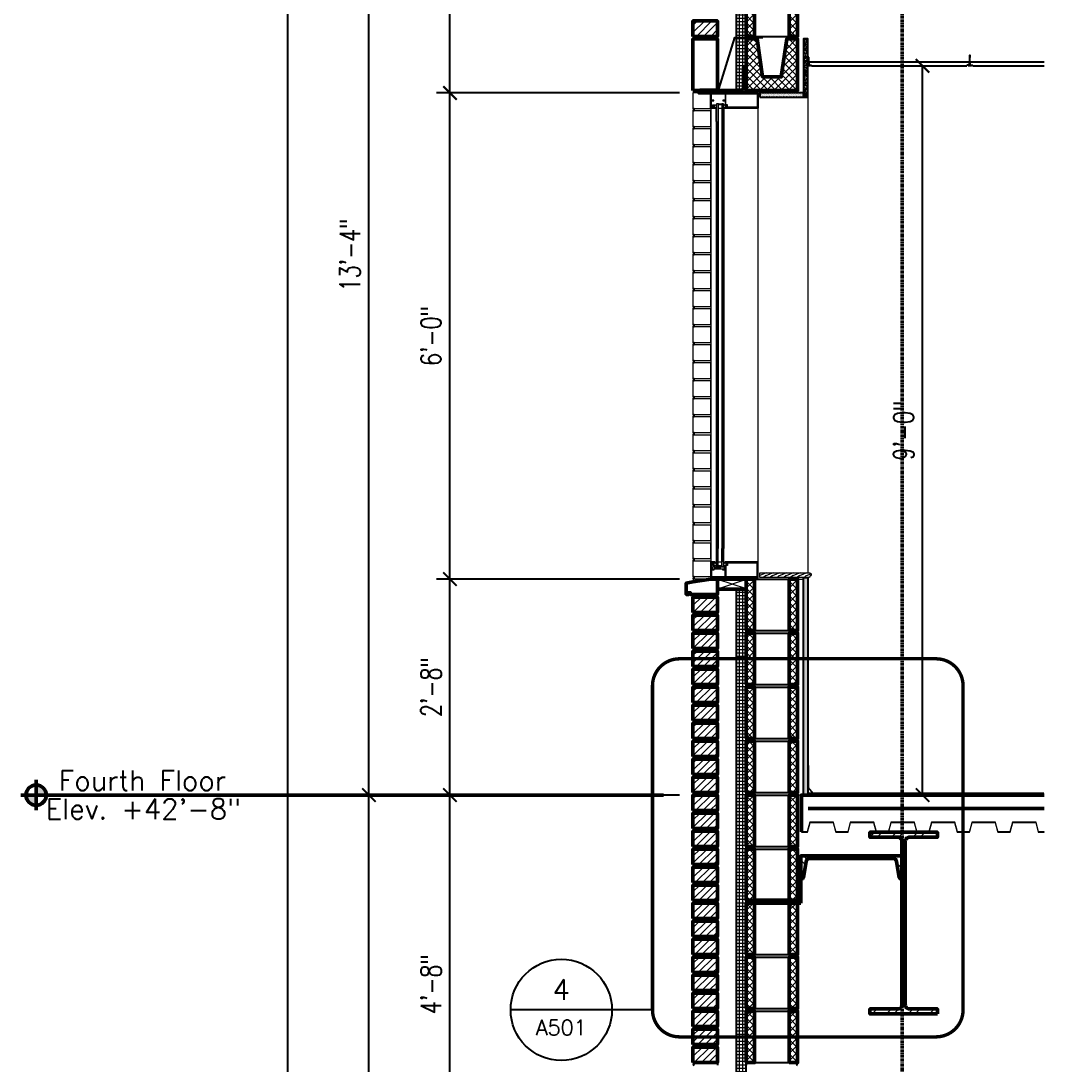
# Model space of a CAD drawing. Header units: inches. Extents: x 3850 to 5846, y -3 to 909.
# Drawn here: x 3861.6 to 4013.1, y 529 to 683.7 of the extents above; entities that cross this region are included whole.
import ezdxf
from ezdxf.enums import TextEntityAlignment as Align

# ---------------------------------------------------------------- set-up
doc = ezdxf.new("R2010")
doc.units = ezdxf.units.IN
doc.header["$LTSCALE"] = 0.5
doc.header["$MEASUREMENT"] = 0
for name, pattern in [('CENTER2', [1.125, 0.75, -0.125, 0.125, -0.125]), ('HIDDEN', [0.375, 0.25, -0.125]), ('HIDDEN2', [0.1875, 0.125, -0.0625])]:
    doc.linetypes.add(name, pattern=pattern)
doc.layers.get('0').update_dxf_attribs({"lineweight": 18})
doc.layers.get('Defpoints').update_dxf_attribs({"color": 140, "lineweight": 18})
for name, color, linetype, lineweight in [('A-Anno-Dims', 211, 'Continuous', 18), ('A-Detl-Fine', 90, 'Continuous', 18), ('A-Detl-Iden', 151, 'Continuous', 25), ('A-Detl-Medm', 31, 'Continuous', 25), ('A-Detl-Patt', 190, 'Continuous', 18), ('A-Detl-Thin', 150, 'Continuous', 18), ('A-Detl-Wide', 213, 'Continuous', 50)]:
    doc.layers.add(name, color=color, linetype=linetype, lineweight=lineweight)
doc.styles.add('Arch-Dim', font='romans.shx', dxfattribs={"width": 0.75})
doc.styles.add('RomanS', font='romans.shx')
doc.dimstyles.new('Aec-Arch-I-96', dxfattribs={"dimscale": 96, "dimtxt": 0.09375, "dimasz": 0.0625, "dimexe": 0.0625, "dimexo": 0.0625, "dimgap": 0.03125, "dimtad": 1, "dimdec": 4, "dimzin": 3, "dimdsep": 46, "dimlunit": 4, "dimtxsty": 'Arch-Dim', "dimblk": 'ARCHTICK', "dimcen": 0.09375, "dimazin": 2, "dimtfac": 0.75, "dimtdec": 4, "dimtix": 1, "dimtmove": 2, "dimatfit": 2, "dimfxl": 1, "dimtolj": 1, "dimtzin": 0, "dimarcsym": 0})
pattern_1 = [(45, (0, 0.375), (-0.53033, 0.53033), []), (135, (0, 0.375), (-0.53033, -0.53033), [])]

# ---------------------------------------------------------------- blocks, each defined once
blk = doc.blocks.new('*U4')
at = {"layer": 'A-Detl-Patt'}
h = blk.add_hatch(dxfattribs=at)
h.set_pattern_fill('ANSI31', color=256, scale=6, style=0)
h.set_pattern_definition([(45, (0, 0.375), (-0.53033, 0.53033), [])])
h.paths.add_polyline_path([(0, 0.375), (3.625, 0.375), (3.625, 2.6667), (0, 2.6667)])
at = {"color": 0, "linetype": 'ByBlock'}
blk.add_lwpolyline([(0, 0.375), (3.625, 0.375), (3.625, 2.6667), (0, 2.6667)], close=True, dxfattribs=at)
at = {"layer": 'A-Detl-Medm'}
blk.add_line((3.625, 0.375), (3.625, 0), dxfattribs=at)
blk.add_arc((0, 0.1875), 0.1875, 270, 90, dxfattribs=at)
blk = doc.blocks.new('*U5')
at = {"layer": 'A-Detl-Patt'}
h = blk.add_hatch(dxfattribs=at)
h.set_pattern_fill('ANSI37', color=256, scale=6, style=0)
h.set_pattern_definition(pattern_1)
h.paths.add_polyline_path([(0, 0.375), (1.25, 0.375), (1.25, 8), (0, 8)])
h = blk.add_hatch(dxfattribs=at)
h.set_pattern_fill('ANSI37', color=256, scale=6, style=0)
h.set_pattern_definition(pattern_1)
h.paths.add_polyline_path([(6.375, 0.375), (7.625, 0.375), (7.625, 8), (6.375, 8)])
at = {"color": 0, "linetype": 'ByBlock'}
for points in [[(0, 0.375), (1.25, 0.375), (1.25, 8), (0, 8)], [(6.375, 0.375), (7.625, 0.375), (7.625, 8), (6.375, 8)]]:
    blk.add_lwpolyline(points, close=True, dxfattribs=at)
at = {"layer": 'A-Detl-Medm'}
for p, q in [((1.25, 8), (6.375, 8)), ((0, 0.375), (0, 0)), ((1.25, 0.375), (6.375, 0.375))]:
    blk.add_line(p, q, dxfattribs=at)
blk.add_arc((7.625, 0.1875), 0.1875, 90, 270, dxfattribs=at)
blk = doc.blocks.new('AecDtl_9650C2')
at = {"layer": 'A-Detl-Thin'}
blk.add_lwpolyline([(0.04, 0.59), (0.6, 0.02, 0.414214), (0.65, 0.02), (0.65, 0.02, 0.397145), (0.65, 0.07), (0.16, 0.62, -0.18372), (0.12, 0.7), (0.12, 3.88, 0.414214), (0, 4), (0, 0.68, 0.198912)], format="xyb", close=True, dxfattribs=at)
blk = doc.blocks.new('*U107')
at = {"layer": 'A-Detl-Thin'}
blk.add_lwpolyline([(0, 0.06), (0, 0), (0.92, 0), (1.3, 1.44), (4.7, 1.44), (5.08, 0), (6.92, 0), (7.3, 1.44), (10.7, 1.44), (11.08, 0), (12.92, 0), (13.3, 1.44), (16.7, 1.44), (17.08, 0), (18.92, 0), (19.3, 1.44), (22.7, 1.44), (23.08, 0), (24.92, 0), (25.3, 1.44), (28.7, 1.44), (29.08, 0), (30.92, 0), (31.3, 1.44), (34.7, 1.44), (35.08, 0), (35.95, 0), (35.95, 0.06), (35.12, 0.06), (34.75, 1.5), (31.25, 1.5), (30.88, 0.06), (29.12, 0.06), (28.75, 1.5), (25.25, 1.5), (24.88, 0.06), (23.12, 0.06), (22.75, 1.5), (19.25, 1.5), (18.88, 0.06), (17.12, 0.06), (16.75, 1.5), (13.25, 1.5), (12.88, 0.06), (11.12, 0.06), (10.75, 1.5), (7.25, 1.5), (6.88, 0.06), (5.12, 0.06), (4.75, 1.5), (1.25, 1.5), (0.88, 0.06), (0, 0.06)], close=True, dxfattribs=at)
at = {"layer": 'A-Detl-Wide'}
blk.add_lwpolyline([(0, 0.06), (0, 5.5), (35.95, 5.5)], dxfattribs=at)
blk = doc.blocks.new('*U57')
at = {"layer": 'A-Detl-Patt'}
h = blk.add_hatch(dxfattribs=at)
h.set_pattern_fill('ANSI32', color=256, scale=6, style=0)
edge = h.paths.add_edge_path()
edge.add_line((3.4, 0), (0, 0))
edge.add_line((0, 0), (0, -15))
edge.add_line((0, -15), (3.4, -15))
edge.add_line((3.4, -15), (3.4, -14.84))
edge.add_arc((3.16, -14.84), 0.24, 0, 80.5)
edge.add_line((3.2, -14.6), (0.82, -14.2))
edge.add_arc((0.9, -13.71), 0.5, 180, 260.5, ccw=False)
edge.add_line((0.4, -13.71), (0.4, -1.29))
edge.add_arc((0.9, -1.29), 0.5, 99.5, 180, ccw=False)
edge.add_line((0.82, -0.8), (3.2, -0.4))
edge.add_arc((3.16, -0.16), 0.24, 279.5, 360)
edge.add_line((3.4, -0.16), (3.4, 0))
at = {"color": 0, "linetype": 'ByBlock'}
blk.add_lwpolyline([(3.4, 0), (0, 0), (0, -15), (3.4, -15), (3.4, -14.84, 0.366443), (3.2, -14.6), (0.82, -14.2, -0.366443), (0.4, -13.71), (0.4, -1.29, -0.366443), (0.82, -0.8), (3.2, -0.4, 0.366443), (3.4, -0.16)], format="xyb", close=True, dxfattribs=at)
blk = doc.blocks.new('*U58')
at = {"layer": 'A-Detl-Patt'}
h = blk.add_hatch(dxfattribs=at)
h.set_pattern_fill('ANSI32', color=256, scale=6, style=0)
h.set_pattern_definition([(45, (0, -13.46), (-1.591, 1.591), []), (45, (1.0607, -13.46), (-1.591, 1.591), [])])
edge = h.paths.add_edge_path()
edge.add_line((4.995, -26.92), (4.995, -26.175))
edge.add_line((4.995, -26.175), (0.845, -26.175))
edge.add_arc((0.845, -25.575), 0.6, 180, 270, ccw=False)
edge.add_line((0.245, -25.575), (0.245, -1.345))
edge.add_arc((0.845, -1.345), 0.6, 90, 180, ccw=False)
edge.add_line((0.845, -0.745), (4.995, -0.745))
edge.add_line((4.995, -0.745), (4.995, 0))
edge.add_line((4.995, 0), (-4.995, 0))
edge.add_line((-4.995, 0), (-4.995, -0.745))
edge.add_line((-4.995, -0.745), (-0.845, -0.745))
edge.add_arc((-0.845, -1.345), 0.6, 0, 90, ccw=False)
edge.add_line((-0.245, -1.345), (-0.245, -25.575))
edge.add_arc((-0.845, -25.575), 0.6, -90, 0, ccw=False)
edge.add_line((-0.845, -26.175), (-4.995, -26.175))
edge.add_line((-4.995, -26.175), (-4.995, -26.92))
edge.add_line((-4.995, -26.92), (4.995, -26.92))
at = {"color": 0, "linetype": 'ByBlock'}
blk.add_lwpolyline([(4.995, -26.92), (4.995, -26.175), (0.845, -26.175, -0.4142136), (0.245, -25.575), (0.245, -1.345, -0.4142136), (0.845, -0.745), (4.995, -0.745), (4.995, 0), (-4.995, 0), (-4.995, -0.745), (-0.845, -0.745, -0.4142136), (-0.245, -1.345), (-0.245, -25.575, -0.4142136), (-0.845, -26.175), (-4.995, -26.175), (-4.995, -26.92)], format="xyb", close=True, dxfattribs=at)
blk = doc.blocks.new('*U59')
at = {"layer": 'A-Detl-Patt'}
h = blk.add_hatch(dxfattribs=at)
h.set_pattern_fill('ANSI32', color=256, scale=6, style=0)
edge = h.paths.add_edge_path()
edge.add_line((0, 0), (6, 0))
edge.add_arc((5.5625, 0), 0.4375, -90, 0, ccw=False)
edge.add_line((5.5625, -0.4375), (0.9375, -0.4375))
edge.add_arc((0.9375, -0.9375), 0.5, 90, 180)
edge.add_line((0.4375, -0.9375), (0.4375, -7.5625))
edge.add_arc((0, -7.5625), 0.4375, -90, 0, ccw=False)
edge.add_line((0, -8), (0, 0))
at = {"color": 0, "linetype": 'ByBlock'}
blk.add_lwpolyline([(0, 0), (6, 0), (6, 0, -0.41421356), (5.5625, -0.4375), (0.9375, -0.4375, 0.41421356), (0.4375, -0.9375), (0.4375, -7.5625, -0.41421356), (0, -8), (0, -8)], format="xyb", close=True, dxfattribs=at)
blk = doc.blocks.new('AecDtl_8412LS2')
at = {"layer": 'A-Detl-Fine', "linetype": 'Continuous'}
for p, q in [((1.12, 2.25), (1.12, 4.25)), ((1.62, 4.25), (1.62, 2.25)), ((0.25, 1.56), (2, 1.19)), ((2, 1.56), (0.25, 1.19)), ((1.62, 2.25), (1.12, 2.25)), ((1.12, 1.75), (1.62, 1.75)), ((1.62, 1.62), (1.12, 1.62))]:
    blk.add_line(p, q, dxfattribs=at)
at = {"layer": 'A-Detl-Fine'}
for points in [[(0.25, 1.19), (0.12, 1.19), (0.12, 1.75), (0.12, 2.12), (0.25, 2.12)], [(0.25, 2.12), (0.25, 1.75), (0.63, 1.75), (0.63, 1.87)], [(0.63, 2.12), (0.38, 2.12), (0.38, 1.87), (0.63, 1.87), (0.88, 1.69)], [(1.87, 1.69), (2.12, 1.87), (2.38, 1.87), (2.38, 2.12), (2.12, 2.12)]]:
    blk.add_lwpolyline(points, dxfattribs=at)
at = {"layer": 'A-Detl-Fine', "linetype": 'Continuous'}
for points in [[(0.25, 1.19), (0.25, 1.56), (2, 1.56), (2, 1.19), (0.25, 1.19)], [(0.87, 2.31), (0.87, 1.62), (1.12, 1.62), (1.12, 2.25)], [(1.62, 2.25), (1.62, 1.62), (1.87, 1.62), (1.87, 2.31)], [(2, 1.19), (2.12, 1.19), (2.12, 1.87)], [(0.44, 1.19), (0.44, 1.06), (0.12, 1.06), (0.12, 0.12), (2.12, 0.12), (2.12, 1.06), (1.81, 1.06), (1.81, 1.19)]]:
    blk.add_lwpolyline(points, dxfattribs=at)
at = {"layer": 'A-Detl-Fine'}
blk.add_lwpolyline([(6.88, 0.12), (6.88, 2.12), (2.5, 2.12), (2.5, 1.75), (2.25, 1.75), (2.25, 0.12)], close=True, dxfattribs=at)
at = {"layer": 'A-Detl-Medm', "linetype": 'Continuous'}
blk.add_lwpolyline([(0.87, 4.25), (0.87, 2.31), (0.62, 2.12), (0.62, 2.25), (0, 2.25), (0, 0), (1, 0), (7, 0), (7, 0), (7, 2.25), (2.12, 2.25), (2.12, 2.12), (1.87, 2.31), (1.87, 4.25)], dxfattribs=at)
blk = doc.blocks.new('AecDtl_WoodMillwork_6228B')
at = {"layer": 'A-Detl-Patt'}
h = blk.add_hatch(dxfattribs=at)
h.set_pattern_fill('WOOD_1', color=256, style=0)
h.set_pattern_definition([(216.8699, (-11.1, -106.5), (2.9999999, 2.00000012), [0.5, -4.5]), (206.5651, (-10.5, -106.8), (-0.9999992, -1.0000013), [1.118034, -1.118034]), (198.4349, (-10.5, -107.3), (-2.0000004, -0.9999984), [0.632456, -2.529822])])
h.paths.add_polyline_path([(0, 0.6875), (5.25, 0.6875, -0.72075922), (5.4, 0.2375), (5.35, 0.2, 0.23606798), (5.25, 0), (0, 0), (-2.13, 0), (-2.13, 0.6875)], flags=0)
at = {"layer": 'A-Detl-Thin'}
blk.add_lwpolyline([(0, 0.6875), (5.25, 0.6875, -0.72075922), (5.4, 0.2375), (5.35, 0.2, 0.23606798), (5.25, 0), (0, 0), (-2.13, 0), (-2.13, 0.6875), (0, 0.6875)], format="xyb", close=True, dxfattribs=at)
blk = doc.blocks.new('*U16')
at = {"color": 0, "linetype": 'ByBlock'}
blk.add_lwpolyline([(3.62, 2.67), (3.62, 0.38), (0, 0.38), (-0.38, 0.38), (-0.38, 0.63), (-0.62, 0.63), (-0.62, 0.38), (-1, 0.38), (-1, 2.06), (0, 2.23), (2.62, 2.67), (3.62, 2.67)], close=True, dxfattribs=at)
at = {"layer": 'A-Detl-Medm', "extrusion": (0, 0, -1)}
blk.add_lwpolyline([(0, 0, -1), (0, 0.38)], format="xyb", dxfattribs=at)
blk.add_lwpolyline([(-3.62, 0.38), (-3.62, 0)], dxfattribs=at)
blk = doc.blocks.new('*U19')
at = {"color": 0, "linetype": 'ByBlock'}
blk.add_lwpolyline([(0, 2.6667), (0, 0.375), (2.625, 0.375), (2.625, 2.6667), (0, 2.6667)], close=True, dxfattribs=at)
at = {"layer": 'A-Detl-Medm'}
blk.add_lwpolyline([(0, 0, 1), (0, 0.375)], format="xyb", dxfattribs=at)
blk = doc.blocks.new('*U18')
at = {"color": 0, "linetype": 'ByBlock'}
blk.add_lwpolyline([(0, 2.6667), (0, 0.375), (2.625, 0.375), (2.625, 2.6667), (0, 2.6667)], close=True, dxfattribs=at)
at = {"layer": 'A-Detl-Medm'}
blk.add_lwpolyline([(0, 0, 1), (0, 0.375)], format="xyb", dxfattribs=at)
blk = doc.blocks.new('*U49')
at = {"color": 0, "linetype": 'ByBlock'}
blk.add_lwpolyline([(0, 2.6667), (0, 0.375), (2.625, 0.375), (2.625, 2.6667), (0, 2.6667)], close=True, dxfattribs=at)
at = {"layer": 'A-Detl-Medm'}
blk.add_lwpolyline([(0, 0, 1), (0, 0.375)], format="xyb", dxfattribs=at)
blk = doc.blocks.new('*U48')
at = {"color": 0, "linetype": 'ByBlock'}
blk.add_lwpolyline([(0, 2.6667), (0, 0.375), (2.625, 0.375), (2.625, 2.6667), (0, 2.6667)], close=True, dxfattribs=at)
at = {"layer": 'A-Detl-Medm'}
blk.add_lwpolyline([(0, 0, 1), (0, 0.375)], format="xyb", dxfattribs=at)
blk = doc.blocks.new('*U47')
at = {"color": 0, "linetype": 'ByBlock'}
blk.add_lwpolyline([(0, 2.6667), (0, 0.375), (2.625, 0.375), (2.625, 2.6667), (0, 2.6667)], close=True, dxfattribs=at)
at = {"layer": 'A-Detl-Medm'}
blk.add_lwpolyline([(0, 0, 1), (0, 0.375)], format="xyb", dxfattribs=at)
blk = doc.blocks.new('*U46')
at = {"color": 0, "linetype": 'ByBlock'}
blk.add_lwpolyline([(0, 2.6667), (0, 0.375), (2.625, 0.375), (2.625, 2.6667), (0, 2.6667)], close=True, dxfattribs=at)
at = {"layer": 'A-Detl-Medm'}
blk.add_lwpolyline([(0, 0, 1), (0, 0.375)], format="xyb", dxfattribs=at)
blk = doc.blocks.new('*U45')
at = {"color": 0, "linetype": 'ByBlock'}
blk.add_lwpolyline([(0, 2.6667), (0, 0.375), (2.625, 0.375), (2.625, 2.6667), (0, 2.6667)], close=True, dxfattribs=at)
at = {"layer": 'A-Detl-Medm'}
blk.add_lwpolyline([(0, 0, 1), (0, 0.375)], format="xyb", dxfattribs=at)
blk = doc.blocks.new('*U44')
at = {"color": 0, "linetype": 'ByBlock'}
blk.add_lwpolyline([(0, 2.6667), (0, 0.375), (2.625, 0.375), (2.625, 2.6667), (0, 2.6667)], close=True, dxfattribs=at)
at = {"layer": 'A-Detl-Medm'}
blk.add_lwpolyline([(0, 0, 1), (0, 0.375)], format="xyb", dxfattribs=at)
blk = doc.blocks.new('*U43')
at = {"color": 0, "linetype": 'ByBlock'}
blk.add_lwpolyline([(0, 2.6667), (0, 0.375), (2.625, 0.375), (2.625, 2.6667), (0, 2.6667)], close=True, dxfattribs=at)
at = {"layer": 'A-Detl-Medm'}
blk.add_lwpolyline([(0, 0, 1), (0, 0.375)], format="xyb", dxfattribs=at)
blk = doc.blocks.new('*U42')
at = {"color": 0, "linetype": 'ByBlock'}
blk.add_lwpolyline([(0, 2.6667), (0, 0.375), (2.625, 0.375), (2.625, 2.6667), (0, 2.6667)], close=True, dxfattribs=at)
at = {"layer": 'A-Detl-Medm'}
blk.add_lwpolyline([(0, 0, 1), (0, 0.375)], format="xyb", dxfattribs=at)
blk = doc.blocks.new('*U41')
at = {"color": 0, "linetype": 'ByBlock'}
blk.add_lwpolyline([(0, 2.6667), (0, 0.375), (2.625, 0.375), (2.625, 2.6667), (0, 2.6667)], close=True, dxfattribs=at)
at = {"layer": 'A-Detl-Medm'}
blk.add_lwpolyline([(0, 0, 1), (0, 0.375)], format="xyb", dxfattribs=at)
blk = doc.blocks.new('*U56')
at = {"color": 0, "linetype": 'ByBlock'}
blk.add_lwpolyline([(0, 0), (1.5, 0), (1.5, 4.25), (0, 4.25), (0, 0)], close=True, dxfattribs=at)
at = {"layer": 'A-Detl-Thin'}
for points in [[(0, 0), (1.42, 4.25)], [(0.08, 4.25), (1.5, 0)]]:
    blk.add_lwpolyline(points, dxfattribs=at)
blk = doc.blocks.new('AecDtl_8412HH2')
at = {"layer": 'A-Detl-Fine', "linetype": 'Continuous'}
for p, q in [((1.13, -1.62), (1.63, -1.62)), ((1.63, -1.75), (1.13, -1.75)), ((1.13, -4.25), (1.13, -2.25)), ((1.13, -2.25), (1.63, -2.25)), ((1.63, -2.25), (1.63, -4.25))]:
    blk.add_line(p, q, dxfattribs=at)
for points in [[(0.25, -2.12), (0.12, -2.12), (0.12, -1.75), (0.12, -1.19), (0.44, -1.19), (0.44, -1.06), (0.12, -1.06), (0.12, -0.12), (2.12, -0.12), (2.12, -1.06), (1.81, -1.06), (1.81, -1.19), (2.12, -1.19), (2.12, -1.88)], [(1.13, -2.25), (1.13, -1.62), (0.88, -1.62), (0.88, -2.31)], [(1.88, -2.31), (1.88, -1.62), (1.63, -1.62), (1.63, -2.25)]]:
    blk.add_lwpolyline(points, dxfattribs=at)
at = {"layer": 'A-Detl-Fine'}
blk.add_lwpolyline([(6.88, -0.12), (6.88, -2.12), (2.5, -2.12), (2.5, -1.75), (2.25, -1.75), (2.25, -0.12)], close=True, dxfattribs=at)
for points in [[(0.25, -2.12), (0.25, -1.75), (0.63, -1.75), (0.63, -1.88)], [(0.63, -2.12), (0.38, -2.12), (0.38, -1.88), (0.63, -1.88), (0.88, -1.69)], [(1.88, -1.69), (2.12, -1.88), (2.38, -1.88), (2.38, -2.12), (2.12, -2.12)]]:
    blk.add_lwpolyline(points, dxfattribs=at)
at = {"layer": 'A-Detl-Medm', "linetype": 'Continuous'}
blk.add_lwpolyline([(0.88, -4.25), (0.88, -2.31), (0.63, -2.12), (0.63, -2.25), (0, -2.25), (0, 0), (0.7, 0), (7, 0), (7, 0), (7, -2.25), (2.13, -2.25), (2.13, -2.12), (1.88, -2.31), (1.88, -4.25)], dxfattribs=at)
blk = doc.blocks.new('*U13')
at = {"layer": 'A-Detl-Patt'}
h = blk.add_hatch(dxfattribs=at)
h.set_pattern_fill('ANSI37', color=256, scale=6, style=0)
h.paths.add_polyline_path([(0, 0.375), (7.625, 0.375), (7.625, 8), (6, 8), (5.1875, 2.375), (2.4375, 2.375), (1.625, 8), (0, 8)])
at = {"layer": 'A-Detl-Wide'}
blk.add_lwpolyline([(0, 0.375), (7.625, 0.375), (7.625, 8), (6, 8), (5.1875, 2.375), (2.4375, 2.375), (1.625, 8), (0, 8)], close=True, dxfattribs=at)
blk = doc.blocks.new('*U14')
at = {"layer": 'A-Detl-Patt'}
h = blk.add_hatch(dxfattribs=at)
h.set_pattern_fill('ANSI32', color=256, scale=6, style=0)
edge = h.paths.add_edge_path()
edge.add_line((0, 0), (4, 0))
edge.add_arc((3.625, 0), 0.375, -90, 0, ccw=False)
edge.add_line((3.625, -0.375), (0.875, -0.375))
edge.add_arc((0.875, -0.875), 0.5, 90, 180)
edge.add_line((0.375, -0.875), (0.375, -6.625))
edge.add_arc((0, -6.625), 0.375, -90, 0, ccw=False)
edge.add_line((0, -7), (0, 0))
at = {"color": 0, "linetype": 'ByBlock'}
blk.add_lwpolyline([(0, 0), (4, 0), (4, 0, -0.4142136), (3.625, -0.375), (0.875, -0.375, 0.4142136), (0.375, -0.875), (0.375, -6.625, -0.4142136), (0, -7), (0, -7)], format="xyb", close=True, dxfattribs=at)
blk = doc.blocks.new('*U15')
at = {"color": 0, "linetype": 'ByBlock'}
blk.add_lwpolyline([(0, 0.375), (3.625, 0.375), (3.625, 8), (0, 8)], close=True, dxfattribs=at)
blk = doc.blocks.new('*U27')
at = {"color": 0, "linetype": 'ByBlock'}
blk.add_lwpolyline([(0, 2.6667), (0, 0.375), (2.625, 0.375), (2.625, 2.6667), (0, 2.6667)], close=True, dxfattribs=at)
at = {"layer": 'A-Detl-Medm'}
blk.add_lwpolyline([(0, 0, 1), (0, 0.375)], format="xyb", dxfattribs=at)
blk = doc.blocks.new('*U35')
at = {"color": 0, "linetype": 'ByBlock'}
blk.add_lwpolyline([(0, 2.6667), (0, 0.375), (2.625, 0.375), (2.625, 2.6667), (0, 2.6667)], close=True, dxfattribs=at)
at = {"layer": 'A-Detl-Medm'}
blk.add_lwpolyline([(0, 0, 1), (0, 0.375)], format="xyb", dxfattribs=at)
blk = doc.blocks.new('*U34')
at = {"color": 0, "linetype": 'ByBlock'}
blk.add_lwpolyline([(0, 2.6667), (0, 0.375), (2.625, 0.375), (2.625, 2.6667), (0, 2.6667)], close=True, dxfattribs=at)
at = {"layer": 'A-Detl-Medm'}
blk.add_lwpolyline([(0, 0, 1), (0, 0.375)], format="xyb", dxfattribs=at)
blk = doc.blocks.new('*U33')
at = {"color": 0, "linetype": 'ByBlock'}
blk.add_lwpolyline([(0, 2.6667), (0, 0.375), (2.625, 0.375), (2.625, 2.6667), (0, 2.6667)], close=True, dxfattribs=at)
at = {"layer": 'A-Detl-Medm'}
blk.add_lwpolyline([(0, 0, 1), (0, 0.375)], format="xyb", dxfattribs=at)
blk = doc.blocks.new('*U32')
at = {"color": 0, "linetype": 'ByBlock'}
blk.add_lwpolyline([(0, 2.6667), (0, 0.375), (2.625, 0.375), (2.625, 2.6667), (0, 2.6667)], close=True, dxfattribs=at)
at = {"layer": 'A-Detl-Medm'}
blk.add_lwpolyline([(0, 0, 1), (0, 0.375)], format="xyb", dxfattribs=at)
blk = doc.blocks.new('*U31')
at = {"color": 0, "linetype": 'ByBlock'}
blk.add_lwpolyline([(0, 2.6667), (0, 0.375), (2.625, 0.375), (2.625, 2.6667), (0, 2.6667)], close=True, dxfattribs=at)
at = {"layer": 'A-Detl-Medm'}
blk.add_lwpolyline([(0, 0, 1), (0, 0.375)], format="xyb", dxfattribs=at)
blk = doc.blocks.new('*U30')
at = {"color": 0, "linetype": 'ByBlock'}
blk.add_lwpolyline([(0, 2.6667), (0, 0.375), (2.625, 0.375), (2.625, 2.6667), (0, 2.6667)], close=True, dxfattribs=at)
at = {"layer": 'A-Detl-Medm'}
blk.add_lwpolyline([(0, 0, 1), (0, 0.375)], format="xyb", dxfattribs=at)
blk = doc.blocks.new('*U29')
at = {"color": 0, "linetype": 'ByBlock'}
blk.add_lwpolyline([(0, 2.6667), (0, 0.375), (2.625, 0.375), (2.625, 2.6667), (0, 2.6667)], close=True, dxfattribs=at)
at = {"layer": 'A-Detl-Medm'}
blk.add_lwpolyline([(0, 0, 1), (0, 0.375)], format="xyb", dxfattribs=at)
blk = doc.blocks.new('*U28')
at = {"color": 0, "linetype": 'ByBlock'}
blk.add_lwpolyline([(0, 2.6667), (0, 0.375), (2.625, 0.375), (2.625, 2.6667), (0, 2.6667)], close=True, dxfattribs=at)
at = {"layer": 'A-Detl-Medm'}
blk.add_lwpolyline([(0, 0, 1), (0, 0.375)], format="xyb", dxfattribs=at)
blk = doc.blocks.new('Anno_Elevation_Label_1')
at = {"linetype": 'ByBlock'}
h = blk.add_hatch(color=0, dxfattribs=at)
h.paths.add_polyline_path([(-0.7799, 0.0469), (-0.7799, 0), (-0.733, 0, 0.414214)])
h.paths.add_polyline_path([(-0.7799, 0), (-0.8268, 0, 0.414214), (-0.7799, -0.0469)])
at = {"color": 0, "linetype": 'ByBlock'}
for p, q in [((-0.7799, -0.0703), (-0.7799, 0.0703)), ((-0.8502, 0), (0, 0))]:
    blk.add_line(p, q, dxfattribs=at)
blk.add_circle((-0.7799, 0), 0.0469, dxfattribs=at)
at = {"color": 0, "linetype": 'ByBlock', "style": 'RomanS'}
for tag, p in [('LABEL', (-0.7308, 0.0207)), ('ELEVATION', (-0.7308, -0.111))]:
    blk.add_attdef(tag, p, '', height=0.0938, dxfattribs=at)
blk = doc.blocks.new('_ArchTick')
at = {"color": 0, "linetype": 'ByBlock', "const_width": 0.15}
blk.add_lwpolyline([(-0.5, -0.5), (0.5, 0.5)], dxfattribs=at)
blk = doc.blocks.new('Anno_Detail_A2')
at = {"color": 0, "linetype": 'ByBlock', "lineweight": -2}
blk.add_line((2.5, 0), (-2.5, 0), dxfattribs=at)
blk.add_circle((0, 0), 2.5, dxfattribs=at)
at = {"color": 0, "linetype": 'ByBlock', "lineweight": -2, "style": 'RomanS'}
blk.add_attdef('NUMBER', text='', height=1, dxfattribs=at).set_placement((0, 0.5), align=Align.CENTER)
blk.add_attdef('SHEET', text='', height=0.75, dxfattribs=at).set_placement((0, -0.5), align=Align.TOP_CENTER)
blk = doc.blocks.new('*D86')
at = {"layer": 'A-Anno-Dims', "color": 0, "lineweight": -2, "transparency": 16777216}
for p, q in [((3959.12, 569), (3923.12, 569)), ((3925.12, 513), (3925.12, 569)), ((3959.12, 513), (3923.12, 513))]:
    blk.add_line(p, q, dxfattribs=at)
at = {"layer": 'Defpoints', "color": 0, "transparency": 16777216}
for p in [(3925.12, 569), (3961.12, 569), (3961.12, 513)]:
    blk.add_point(p, dxfattribs=at)
at = {"layer": 'A-Anno-Dims', "color": 0, "lineweight": -2, "transparency": 16777216, "xscale": 2, "yscale": 2, "zscale": 2}
for p, rotation in [((3925.12, 569), 90), ((3925.12, 513), 270)]:
    blk.add_blockref('_ArchTick', p, dxfattribs=dict(at, rotation=rotation))
at = {"layer": 'A-Anno-Dims', "color": 0, "transparency": 16777216, "insert": (3922.33, 541), "char_height": 3, "attachment_point": 5, "rotation": 90, "style": 'Arch-Dim'}
blk.add_mtext('\\A1;4\'-8"', dxfattribs=at)
blk = doc.blocks.new('*D87')
at = {"layer": 'A-Anno-Dims', "color": 0, "lineweight": -2, "transparency": 16777216}
for p, q in [((3959.12, 601), (3923.12, 601)), ((3925.12, 569), (3925.12, 601)), ((3959.12, 569), (3923.12, 569))]:
    blk.add_line(p, q, dxfattribs=at)
at = {"layer": 'Defpoints', "color": 0, "transparency": 16777216}
for p in [(3925.12, 601), (3961.12, 601), (3961.12, 569)]:
    blk.add_point(p, dxfattribs=at)
at = {"layer": 'A-Anno-Dims', "color": 0, "lineweight": -2, "transparency": 16777216, "xscale": 2, "yscale": 2, "zscale": 2}
for p, rotation in [((3925.12, 601), 90), ((3925.12, 569), 270)]:
    blk.add_blockref('_ArchTick', p, dxfattribs=dict(at, rotation=rotation))
at = {"layer": 'A-Anno-Dims', "color": 0, "transparency": 16777216, "insert": (3922.33, 585), "char_height": 3, "attachment_point": 5, "rotation": 90, "style": 'Arch-Dim'}
blk.add_mtext('\\A1;2\'-8"', dxfattribs=at)
blk = doc.blocks.new('*D88')
at = {"layer": 'A-Anno-Dims', "color": 0, "lineweight": -2, "transparency": 16777216}
for p, q in [((3959.12, 673), (3923.12, 673)), ((3925.12, 601), (3925.12, 673)), ((3959.12, 601), (3923.12, 601))]:
    blk.add_line(p, q, dxfattribs=at)
at = {"layer": 'Defpoints', "color": 0, "transparency": 16777216}
for p in [(3925.12, 673), (3961.12, 673), (3961.12, 601)]:
    blk.add_point(p, dxfattribs=at)
at = {"layer": 'A-Anno-Dims', "color": 0, "lineweight": -2, "transparency": 16777216, "xscale": 2, "yscale": 2, "zscale": 2}
for p, rotation in [((3925.12, 673), 90), ((3925.12, 601), 270)]:
    blk.add_blockref('_ArchTick', p, dxfattribs=dict(at, rotation=rotation))
at = {"layer": 'A-Anno-Dims', "color": 0, "transparency": 16777216, "insert": (3922.33, 637), "char_height": 3, "attachment_point": 5, "rotation": 90, "style": 'Arch-Dim'}
blk.add_mtext('\\A1;6\'-0"', dxfattribs=at)
blk = doc.blocks.new('*D89')
at = {"layer": 'A-Anno-Dims', "color": 0, "lineweight": -2, "transparency": 16777216}
for p, q in [((3959.12, 729), (3923.12, 729)), ((3925.12, 673), (3925.12, 729)), ((3959.12, 673), (3923.12, 673))]:
    blk.add_line(p, q, dxfattribs=at)
at = {"layer": 'Defpoints', "color": 0, "transparency": 16777216}
for p in [(3925.12, 729), (3961.12, 729), (3961.12, 673)]:
    blk.add_point(p, dxfattribs=at)
at = {"layer": 'A-Anno-Dims', "color": 0, "lineweight": -2, "transparency": 16777216, "xscale": 2, "yscale": 2, "zscale": 2}
for p, rotation in [((3925.12, 729), 90), ((3925.12, 673), 270)]:
    blk.add_blockref('_ArchTick', p, dxfattribs=dict(at, rotation=rotation))
at = {"layer": 'A-Anno-Dims', "color": 0, "transparency": 16777216, "insert": (3922.33, 701), "char_height": 3, "attachment_point": 5, "rotation": 90, "style": 'Arch-Dim'}
blk.add_mtext('\\A1;4\'-8"', dxfattribs=at)
blk = doc.blocks.new('*D95')
at = {"layer": 'A-Anno-Dims', "color": 0, "lineweight": -2, "transparency": 16777216}
for p, q in [((3959.12, 569), (3911.12, 569)), ((3913.12, 409), (3913.12, 569)), ((3959.12, 409), (3911.12, 409))]:
    blk.add_line(p, q, dxfattribs=at)
at = {"layer": 'Defpoints', "color": 0, "transparency": 16777216}
for p in [(3913.12, 569), (3961.12, 569), (3961.12, 409)]:
    blk.add_point(p, dxfattribs=at)
at = {"layer": 'A-Anno-Dims', "color": 0, "lineweight": -2, "transparency": 16777216, "xscale": 2, "yscale": 2, "zscale": 2}
for p, rotation in [((3913.12, 569), 90), ((3913.12, 409), 270)]:
    blk.add_blockref('_ArchTick', p, dxfattribs=dict(at, rotation=rotation))
at = {"layer": 'A-Anno-Dims', "color": 0, "transparency": 16777216, "insert": (3910.33, 489), "char_height": 3, "attachment_point": 5, "rotation": 90, "style": 'Arch-Dim'}
blk.add_mtext('\\A1;13\'-4"', dxfattribs=at)
blk = doc.blocks.new('*D96')
at = {"layer": 'A-Anno-Dims', "color": 0, "lineweight": -2, "transparency": 16777216}
for p, q in [((3959.12, 729), (3911.12, 729)), ((3913.12, 569), (3913.12, 729)), ((3959.12, 569), (3911.12, 569))]:
    blk.add_line(p, q, dxfattribs=at)
at = {"layer": 'Defpoints', "color": 0, "transparency": 16777216}
for p in [(3913.12, 729), (3961.12, 729), (3961.12, 569)]:
    blk.add_point(p, dxfattribs=at)
at = {"layer": 'A-Anno-Dims', "color": 0, "lineweight": -2, "transparency": 16777216, "xscale": 2, "yscale": 2, "zscale": 2}
for p, rotation in [((3913.12, 729), 90), ((3913.12, 569), 270)]:
    blk.add_blockref('_ArchTick', p, dxfattribs=dict(at, rotation=rotation))
at = {"layer": 'A-Anno-Dims', "color": 0, "transparency": 16777216, "insert": (3910.33, 649), "char_height": 3, "attachment_point": 5, "rotation": 90, "style": 'Arch-Dim'}
blk.add_mtext('\\A1;13\'-4"', dxfattribs=at)
blk = doc.blocks.new('*D98')
at = {"layer": 'A-Anno-Dims', "color": 0, "lineweight": -2, "transparency": 16777216}
for p, q in [((3959.12, 889), (3899.12, 889)), ((3901.12, 57), (3901.12, 889)), ((3959.12, 57), (3899.12, 57))]:
    blk.add_line(p, q, dxfattribs=at)
at = {"layer": 'Defpoints', "color": 0, "transparency": 16777216}
for p in [(3901.12, 889), (3961.12, 889), (3961.12, 57)]:
    blk.add_point(p, dxfattribs=at)
at = {"layer": 'A-Anno-Dims', "color": 0, "lineweight": -2, "transparency": 16777216, "xscale": 2, "yscale": 2, "zscale": 2}
for p, rotation in [((3901.12, 889), 90), ((3901.12, 57), 270)]:
    blk.add_blockref('_ArchTick', p, dxfattribs=dict(at, rotation=rotation))
at = {"layer": 'A-Anno-Dims', "color": 0, "transparency": 16777216, "insert": (3898.33, 473), "char_height": 3, "attachment_point": 5, "rotation": 90, "style": 'Arch-Dim'}
blk.add_mtext('\\A1;69\'-4"', dxfattribs=at)
blk = doc.blocks.new('*D102')
at = {"layer": 'A-Anno-Dims', "color": 0, "lineweight": -2, "transparency": 16777216}
blk.add_line((3995.12, 569), (3995.12, 677), dxfattribs=at)
at = {"layer": 'Defpoints', "color": 0, "transparency": 16777216}
for p in [(3995.12, 677), (3995.12, 677), (3995.12, 569)]:
    blk.add_point(p, dxfattribs=at)
at = {"layer": 'A-Anno-Dims', "color": 0, "lineweight": -2, "transparency": 16777216, "xscale": 2, "yscale": 2, "zscale": 2}
for p, rotation in [((3995.12, 677), 90), ((3995.12, 569), 270)]:
    blk.add_blockref('_ArchTick', p, dxfattribs=dict(at, rotation=rotation))
at = {"layer": 'A-Anno-Dims', "color": 0, "transparency": 16777216, "insert": (3992.33, 623), "char_height": 3, "attachment_point": 5, "rotation": 90, "style": 'Arch-Dim'}
blk.add_mtext('\\A1;9\'-0"', dxfattribs=at)
blk = doc.blocks.new('*U105')
at = {"color": 0, "linetype": 'ByBlock'}
blk.add_lwpolyline([(-6.1225, -0.1875, 0.0625, 0.0625, 1), (-6.2475, -0.1875, 0.0625, 0.0625, 1), (-6.1225, -0.1875, 0, 0, 0), (6.1225, -0.1875, 0.0625, 0.0625, 1), (6.2475, -0.1875, 0.0625, 0.0625, 1), (6.1225, -0.1875, 0, 0, 0)], format="xyseb", dxfattribs=at)

msp = doc.modelspace()

# ---------------------------------------------------------------- hatches: boundary and pattern name
at = {"layer": 'A-Detl-Patt'}
h = msp.add_hatch(dxfattribs=at)
h.set_pattern_fill('ANSI37', color=256, scale=4, angle=135, style=0)
h.set_pattern_definition([(180, (3968.9949, 673.5643), (-1e-16, -0.5), []), (270, (3968.9949, 673.5643), (0.5, -1e-16), [])])
h.paths.add_polyline_path([(3967.49491, 759.49998), (3967.49491, 673.56428), (3968.51022, 673.56428, 0.170404096), (3968.61991, 673.87678), (3968.61991, 676.62678, -0.414213562), (3968.99491, 677.00178), (3968.99491, 759.49998)], flags=0)
h = msp.add_hatch(dxfattribs=at)
h.set_pattern_fill('GENERAL_TEXTURE', color=256, scale=0.5, angle=90, style=0, pattern_type=2)
h.set_pattern_definition([(90, (3978.1149, 672.3964), (-0.5, 0.005), [0.005, -0.5]), (100, (3978.1049, 672.5564), (-0.493272, -0.0819), [0.005, -0.5]), (110, (3977.9949, 672.4664), (-0.471556, -0.166312), [0.005, -0.5]), (120, (3977.9149, 672.5764), (-0.435513, -0.24567), [0.005, -0.5]), (130, (3977.8849, 672.4464), (-0.386236, -0.317564), [0.005, -0.5]), (140, (3977.7649, 672.4864), (-0.325224, -0.379808), [0.005, -0.5]), (150, (3977.6749, 672.4164), (-0.25433, -0.430513), [0.005, -0.5]), (160, (3977.6849, 672.5764), (-0.17571, -0.468136), [0.005, -0.5]), (170, (3977.6649, 672.6964), (-0.091748, -0.491536), [0.005, -0.5]), (180, (3977.7849, 672.7564), (-0.005, -0.5), [0.005, -0.5]), (190, (3977.7949, 672.8564), (0.0819, -0.493272), [0.005, -0.5]), (200, (3977.9749, 672.8564), (0.166312, -0.471556), [0.005, -0.5]), (210, (3978.0349, 672.7664), (0.24567, -0.435513), [0.005, -0.5]), (220, (3978.0049, 672.6264), (0.317564, -0.386236), [0.005, -0.5]), (230, (3977.9149, 672.7164), (0.379808, -0.325224), [0.005, -0.5]), (240, (3977.8249, 672.6264), (0.430513, -0.25433), [0.005, -0.5]), (250, (3978.1049, 672.8364), (0.468136, -0.17571), [0.005, -0.5])])
h.paths.add_polyline_path([(3977.56241, 672.37638), (3977.56241, 680.99998), (3978.06241, 680.99998), (3978.06241, 672.37638)], flags=0)
h = msp.add_hatch(dxfattribs=at)
h.set_pattern_fill('GENERAL_STIPPLE', color=256, scale=0.5, style=0)
h.set_pattern_definition([(0, (3971.0149, 673.0114), (0, 0.5), [0, -0.5]), (0, (3971.1749, 673.0214), (0, 0.5), [0, -0.5]), (0, (3971.0849, 673.1314), (0, 0.5), [0, -0.5]), (0, (3971.1949, 673.2114), (0, 0.5), [0, -0.5]), (0, (3971.0649, 673.2414), (0, 0.5), [0, -0.5]), (0, (3971.1049, 673.3614), (0, 0.5), [0, -0.5]), (0, (3971.0349, 673.4514), (0, 0.5), [0, -0.5]), (0, (3971.1949, 673.4414), (0, 0.5), [0, -0.5]), (0, (3971.3149, 673.4614), (0, 0.5), [0, -0.5]), (0, (3971.3749, 673.3414), (0, 0.5), [0, -0.5]), (0, (3971.4749, 673.3314), (0, 0.5), [0, -0.5]), (0, (3971.4749, 673.1514), (0, 0.5), [0, -0.5]), (0, (3971.3849, 673.0914), (0, 0.5), [0, -0.5]), (0, (3971.2449, 673.1214), (0, 0.5), [0, -0.5]), (0, (3971.3349, 673.2114), (0, 0.5), [0, -0.5]), (0, (3971.2449, 673.3014), (0, 0.5), [0, -0.5]), (0, (3971.4549, 673.0214), (0, 0.5), [0, -0.5])])
h.paths.add_polyline_path([(3970.99491, 672.37638), (3977.49991, 672.37638), (3977.49991, 673.00138), (3970.99491, 673.00138)])
h = msp.add_hatch(dxfattribs=at)
h.set_pattern_fill('GENERAL_STIPPLE', color=256, scale=0.5, angle=90, style=0)
h.set_pattern_definition([(90, (3977.4899, 569.02), (-0.5, 0), [0, -0.5]), (90, (3977.4799, 569.18), (-0.5, 0), [0, -0.5]), (90, (3977.3699, 569.09), (-0.5, 0), [0, -0.5]), (90, (3977.2899, 569.2), (-0.5, 0), [0, -0.5]), (90, (3977.2599, 569.07), (-0.5, 0), [0, -0.5]), (90, (3977.1399, 569.11), (-0.5, 0), [0, -0.5]), (90, (3977.0499, 569.04), (-0.5, 0), [0, -0.5]), (90, (3977.0599, 569.2), (-0.5, 0), [0, -0.5]), (90, (3977.0399, 569.32), (-0.5, 0), [0, -0.5]), (90, (3977.1599, 569.38), (-0.5, 0), [0, -0.5]), (90, (3977.1699, 569.48), (-0.5, 0), [0, -0.5]), (90, (3977.3499, 569.48), (-0.5, 0), [0, -0.5]), (90, (3977.4099, 569.39), (-0.5, 0), [0, -0.5]), (90, (3977.3799, 569.25), (-0.5, 0), [0, -0.5]), (90, (3977.2899, 569.34), (-0.5, 0), [0, -0.5]), (90, (3977.1999, 569.25), (-0.5, 0), [0, -0.5]), (90, (3977.4799, 569.46), (-0.5, 0), [0, -0.5])])
h.paths.add_polyline_path([(3978.12491, 568.99998), (3978.12491, 601.25038), (3977.49991, 601.25038), (3977.49991, 568.99998)], flags=0)
h = msp.add_hatch(dxfattribs=at)
h.set_pattern_fill('ANSI37', color=256, scale=4, angle=135, style=0)
h.set_pattern_definition([(180, (3968.9949, 513.5643), (-1e-16, -0.5), []), (270, (3968.9949, 513.5643), (0.5, -1e-16), [])])
h.paths.add_polyline_path([(3967.49491, 599.49998), (3967.49491, 513.56428), (3968.51022, 513.56428, 0.170404096), (3968.61991, 513.87678), (3968.61991, 516.62678, -0.414213562), (3968.99491, 517.00178), (3968.99491, 599.49998)], flags=0)
at = {"layer": 'A-Detl-Thin'}
h = msp.add_hatch(dxfattribs=at)
h.set_pattern_fill('LINE', color=256, scale=1.5, angle=90, style=0)
h.set_pattern_definition([(90, (3978.16991, 568.99998), (-0.1875, 1e-17), [])])
h.paths.add_polyline_path([(3978.16991, 569.37498), (3978.16991, 568.99998), (4013.11991, 568.99998), (4013.11991, 569.37498)], flags=0)

# ---------------------------------------------------------------- linework, layer by layer
for p, q in [((3978.12491, 672.37638), (3978.12491, 601.93788)), ((3963.74491, 670.75138), (3963.74491, 603.50038)), ((3970.74491, 670.75138), (3970.74491, 603.50038))]:
    msp.add_line(p, q)
at = {"layer": 'A-Detl-Fine'}
for p, q in [((3964.87082, 668.75138), (3964.869, 605.50038)), ((3965.37082, 668.75138), (3965.369, 605.50038))]:
    msp.add_line(p, q, dxfattribs=at)
at = {"layer": 'A-Detl-Fine', "linetype": 'HIDDEN', "extrusion": (0, 0, -1)}
msp.add_lwpolyline([(-3976.64581, 568.99998), (-3976.64581, 600.99998)], dxfattribs=at)
at = {"layer": 'A-Detl-Iden', "linetype": 'HIDDEN2', "const_width": 0.5, "flags": 128}
msp.add_lwpolyline([(3955.11991, 537.18748, 0.414213562), (3959.11991, 533.18748), (3997.11991, 533.18748, 0.414213562), (4001.11991, 537.18748), (4001.11991, 585.18748, 0.414213562), (3997.11991, 589.18748), (3959.11991, 589.18748, 0.414213562), (3955.11991, 585.18748)], format="xyb", close=True, dxfattribs=at)
at = {"layer": 'A-Detl-Medm'}
for p, q in [((3978.31241, 677.12798), (3978.31241, 677.62498)), ((3978.31241, 677.62498), (4002.06241, 677.62498)), ((4002.06241, 677.12798), (4002.06241, 677.62498)), ((4002.18741, 677.62498), (4013.11991, 677.62498)), ((4002.18741, 677.12798), (4002.18741, 677.62498)), ((3978.31241, 677.12798), (3978.68741, 677.12798)), ((3978.68741, 676.99998), (3978.68741, 677.12798)), ((3978.68741, 676.99998), (4001.68741, 676.99998)), ((4002.06241, 677.12798), (4001.68741, 677.12798)), ((4001.68741, 676.99998), (4001.68741, 677.12798)), ((4001.87491, 677.06248), (4002.37491, 677.06248)), ((4002.18741, 677.12798), (4002.56241, 677.12798)), ((4002.56241, 676.99998), (4002.56241, 677.12798)), ((4002.56241, 676.99998), (4013.11991, 676.99998)), ((3964.62082, 668.75138), (3964.619, 605.50038)), ((3965.62082, 668.75138), (3965.619, 605.50038))]:
    msp.add_line(p, q, dxfattribs=at)
for points in [[(3967.49491, 759.49998), (3967.49491, 673.56428), (3968.51022, 673.56428, 0.170404096), (3968.61991, 673.87678), (3968.61991, 676.62678, -0.414213562), (3968.99491, 677.00178), (3968.99491, 759.49998), (3967.49491, 759.49998)], [(3967.49491, 599.49998), (3967.49491, 513.56428), (3968.51022, 513.56428, 0.170404096), (3968.61991, 513.87678), (3968.61991, 516.62678, -0.414213562), (3968.99491, 517.00178), (3968.99491, 599.49998), (3967.49491, 599.49998)]]:
    msp.add_lwpolyline(points, format="xyb", close=True, dxfattribs=at)
for points in [[(3961.75986, 673.16653), (3962.15761, 673.56428), (3964.93241, 673.56428), (3967.30741, 681.18748), (3971.47926, 681.18748)], [(3978.28116, 678.31248), (3978.24991, 678.28123), (3978.24991, 677.06248), (3978.49991, 677.06248)], [(4002.12491, 677.06248), (4002.12491, 678.28123), (4002.15616, 678.31248), (4002.15616, 678.56248), (4002.09366, 678.56248), (4002.09366, 678.31248)]]:
    msp.add_lwpolyline(points, dxfattribs=at)
for points in [[(3977.49991, 680.37638), (3977.49991, 672.37638), (3978.12491, 672.37638), (3978.12491, 680.37638), (3978.12491, 680.99998), (3977.49991, 680.99998), (3977.49991, 680.37638)], [(3978.12491, 672.37638), (3978.12491, 680.99998), (3977.49991, 680.99998), (3977.49991, 672.37638)], [(3970.99491, 672.37638), (3977.49991, 672.37638), (3977.49991, 673.00138), (3970.99491, 673.00138)], [(3978.12491, 568.99998), (3977.49991, 568.99998), (3977.49991, 601.25038), (3978.12491, 601.25038), (3978.12491, 568.99998)]]:
    msp.add_lwpolyline(points, close=True, dxfattribs=at)
at = {"layer": 'A-Detl-Thin'}
for p, q in [((3963.74491, 601.00038), (3961.13215, 601.00038)), ((3961.13215, 601.00038), (3961.13215, 600.54168))]:
    msp.add_line(p, q, dxfattribs=at)
msp.add_lwpolyline([(3977.49991, 568.99998), (3976.62491, 568.99998), (3976.62491, 600.99998), (3977.49991, 600.99998), (3977.49991, 568.99998)], close=True, dxfattribs=at)
at = {"layer": 'A-Detl-Thin', "extrusion": (0, 0, -1)}
msp.add_lwpolyline([(-3977.47901, 568.99998), (-3977.47901, 600.99998)], dxfattribs=at)
at = {"layer": 'A-Detl-Wide', "linetype": 'CENTER2'}
msp.add_line((3992.11991, 44.86525), (3992.11991, 907.00358), dxfattribs=at)
at = {"layer": 'A-Detl-Wide'}
for p, q in [((3888.78854, 569.00008), (3956.73288, 568.99998)), ((3978.16991, 566.99998), (4013.11991, 566.99998))]:
    msp.add_line(p, q, dxfattribs=at)

# ---------------------------------------------------------------- block references
at = {"layer": 'A-Detl-Iden'}
ref = msp.add_blockref('Anno_Detail_A2', (3941.61991, 537.18748), dxfattribs=dict(at, xscale=3, yscale=3, zscale=3))
ref.add_attrib('SHEET', 'A501', dxfattribs={"layer": '0', "color": 0, "linetype": 'ByBlock', "lineweight": -2, "height": 2.25, "style": 'Arch-Dim'}).set_placement((3941.61991, 535.68748), align=Align.TOP_CENTER)
ref.add_attrib('NUMBER', '4', dxfattribs={"layer": '0', "color": 0, "linetype": 'ByBlock', "lineweight": -2, "height": 3, "style": 'Arch-Dim'}).set_placement((3941.61991, 538.68748), align=Align.CENTER)
at = {"layer": 'A-Detl-Medm'}
for name, p in [('AecDtl_8412HH2', (3963.74491, 673.00138)), ('AecDtl_8412LS2', (3963.74491, 601.25038)), ('AecDtl_WoodMillwork_6228B', (3973.12491, 601.25038)), ('AecDtl_9650C2', (3978.16991, 569.37498))]:
    msp.add_blockref(name, p, dxfattribs=at)
at = {"layer": 'A-Detl-Thin'}
for name, p in [('*U28', (3961.11991, 670.33468)), ('*U29', (3961.11991, 667.66798)), ('*U30', (3961.11991, 665.00128)), ('*U31', (3961.11991, 662.33448)), ('*U32', (3961.11991, 659.66778)), ('*U33', (3961.11991, 657.00108)), ('*U34', (3961.11991, 654.33438)), ('*U35', (3961.11991, 651.66768)), ('*U27', (3961.11991, 649.00098)), ('*U41', (3961.11991, 646.33388)), ('*U41', (3961.11991, 643.66718)), ('*U42', (3961.11991, 641.00048)), ('*U43', (3961.11991, 638.33378)), ('*U41', (3961.11991, 635.66708)), ('*U42', (3961.11991, 633.00038)), ('*U43', (3961.11991, 630.33368)), ('*U41', (3961.11991, 627.66698)), ('*U42', (3961.11991, 625.00028)), ('*U43', (3961.11991, 622.33358)), ('*U44', (3961.11991, 619.66688)), ('*U45', (3961.11991, 617.00018)), ('*U46', (3961.11991, 614.33348)), ('*U47', (3961.11991, 611.66678)), ('*U48', (3961.11991, 609.00008)), ('*U49', (3961.11991, 606.33338)), ('*U18', (3961.11991, 603.66668)), ('*U19', (3961.11991, 600.99998))]:
    msp.add_blockref(name, p, dxfattribs=at)
at = {"layer": 'A-Detl-Wide'}
for name, p in [('*U5', (3968.99491, 680.99998)), ('*U4', (3961.11991, 681.00378)), ('*U15', (3961.11991, 673.00178)), ('*U105', (3968.99491, 681.37498)), ('*U13', (3968.99491, 672.99998)), ('*U16', (3961.11991, 598.33368)), ('*U5', (3968.99491, 592.99998)), ('*U4', (3961.11991, 595.66698)), ('*U4', (3961.11991, 593.00028)), ('*U4', (3961.11991, 590.33598)), ('*U5', (3968.99491, 584.99998)), ('*U4', (3961.11991, 587.66928)), ('*U4', (3961.11991, 585.00258)), ('*U4', (3961.11991, 582.33588)), ('*U105', (3968.99491, 585.37498)), ('*U5', (3968.99491, 576.99998)), ('*U4', (3961.11991, 579.66918)), ('*U4', (3961.11991, 577.00248)), ('*U4', (3961.11991, 574.33778)), ('*U5', (3968.99491, 568.99998)), ('*U4', (3961.11991, 571.67108)), ('*U4', (3961.11991, 569.00438)), ('*U4', (3961.11991, 566.33768)), ('*U5', (3968.99491, 560.99998)), ('*U107', (3977.16991, 563.49998)), ('*U4', (3961.11991, 563.67098)), ('*U4', (3961.11991, 561.00428)), ('*U58', (3992.31491, 563.49998)), ('*U4', (3961.11991, 558.33758)), ('*U105', (3968.99491, 561.37498)), ('*U5', (3968.99491, 552.99998)), ('*U4', (3961.11991, 555.67088)), ('*U4', (3961.11991, 553.00418)), ('*U4', (3961.11991, 550.33748)), ('*U5', (3968.99491, 544.99998)), ('*U4', (3961.11991, 547.67078)), ('*U4', (3961.11991, 545.00408)), ('*U4', (3961.11991, 542.33738)), ('*U5', (3968.99491, 536.99998)), ('*U4', (3961.11991, 539.67068)), ('*U4', (3961.11991, 537.00398)), ('*U4', (3961.11991, 534.33728)), ('*U105', (3968.99491, 537.37498)), ('*U5', (3968.99491, 528.99998)), ('*U4', (3961.11991, 531.67058)), ('*U4', (3961.11991, 529.00388))]:
    msp.add_blockref(name, p, dxfattribs=at)
at = {"layer": 'A-Detl-Wide', "xscale": -1, "rotation": 270}
for name, p in [('*U14', (3968.99491, 673.00178)), ('*U59', (3977.06991, 552.99998))]:
    msp.add_blockref(name, p, dxfattribs=at)
at = {"layer": 'A-Detl-Wide', "rotation": 270}
for name, p in [('*U56', (3964.74491, 600.99998)), ('*U57', (3992.06991, 559.99998))]:
    msp.add_blockref(name, p, dxfattribs=at)
at = {"layer": 'A-Detl-Wide'}
ref = msp.add_blockref('Anno_Elevation_Label_1', (3888.78854, 569.00008), dxfattribs=dict(at, xscale=32, yscale=32, zscale=32))
ref.add_attrib('ELEVATION', ' Elev. +42\'-8"', (3863.19844, 565.44876), dxfattribs={"layer": '0', "color": 0, "linetype": 'ByBlock', "height": 3, "style": 'RomanS'})
ref.add_attrib('LABEL', 'Fourth Floor', (3867.16252, 569.66318), dxfattribs={"layer": '0', "color": 0, "linetype": 'ByBlock', "height": 3, "style": 'RomanS'})

# ---------------------------------------------------------------- dimensions: what is measured, and where the dimension line sits
at = {"layer": 'A-Anno-Dims'}
for base, p1, p2, picture, middle in [((3901.11981, 889.00358), (3961.11991, 57.00008), (3961.11991, 889.00358), '*D98', (3898.3341, 473.00183)), ((3913.11981, 729.00438), (3961.11991, 569.00438), (3961.11991, 729.00438), '*D96', (3910.3341, 649.00438)), ((3925.11981, 729.00438), (3961.11991, 673.00138), (3961.11991, 729.00438), '*D89', (3922.3341, 701.00288)), ((3995.11991, 676.99998), (3995.11991, 568.99998), (3995.11991, 676.99998), '*D102', (3992.3342, 622.99998)), ((3925.11981, 673.00138), (3961.11991, 600.99998), (3961.11991, 673.00138), '*D88', (3922.3341, 637.00068)), ((3925.11981, 600.99998), (3961.11991, 569.00438), (3961.11991, 600.99998), '*D87', (3922.3341, 585.00218)), ((3913.11981, 569.00438), (3961.11991, 409.00438), (3961.11991, 569.00438), '*D95', (3910.3341, 489.00438)), ((3925.11981, 569.00438), (3961.11991, 513.00138), (3961.11991, 569.00438), '*D86', (3922.3341, 541.00288))]:
    dim = msp.add_linear_dim(base=base, p1=p1, p2=p2, angle=90, dimstyle='Aec-Arch-I-96', override={"dimscale": 32}, dxfattribs=at)
    dim.commit()
    dim.dimension.update_dxf_attribs({"geometry": picture, "text_midpoint": middle})

# ---------------------------------------------------------------- leaders
at = {"layer": 'A-Detl-Iden', "has_arrowhead": 0}
msp.add_leader([(3955.11991, 537.18748), (3945.36991, 537.18748)], dimstyle='Aec-Arch-I-96', dxfattribs=at)

doc.saveas('drawing.dxf')
